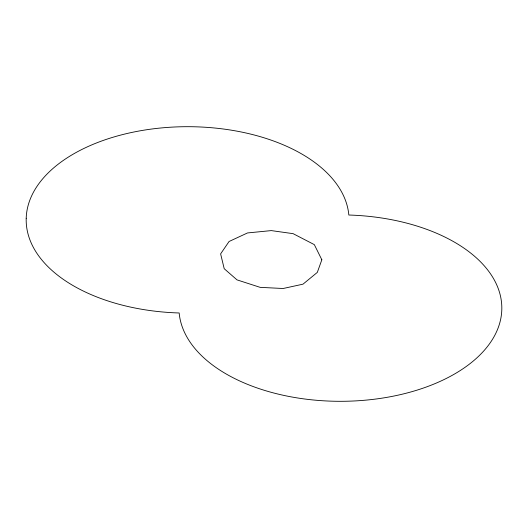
<?xml version="1.0" encoding="UTF-8"?>
<svg xmlns="http://www.w3.org/2000/svg" width="528" height="528" viewBox="0 0 528 528"><rect width="100%" height="100%" fill="white"/><g stroke="black" fill="none" stroke-linecap="round" stroke-linejoin="round"><path stroke-width="0.79" d="M321.842 259.789L317.315 272.389L302.986 284.17L283.12 288.499L260.152 287.351L236.999 279.873L224.209 268.712L220.625 253.876L229.066 241.494L247.513 232.94L271.286 230.604L293.113 233.66L314.325 244.636L321.842 259.789M26.202 218.275A161.436 93.205 0 0 0 179.17 312.979A161.436 93.205 0 0 0 343.2 401.293A161.436 93.205 0 0 0 501.798 309.725A161.436 93.205 0 0 0 348.83 215.021A161.436 93.205 0 0 0 184.8 126.707A161.436 93.205 0 0 0 26.202 218.275"/></g></svg>
